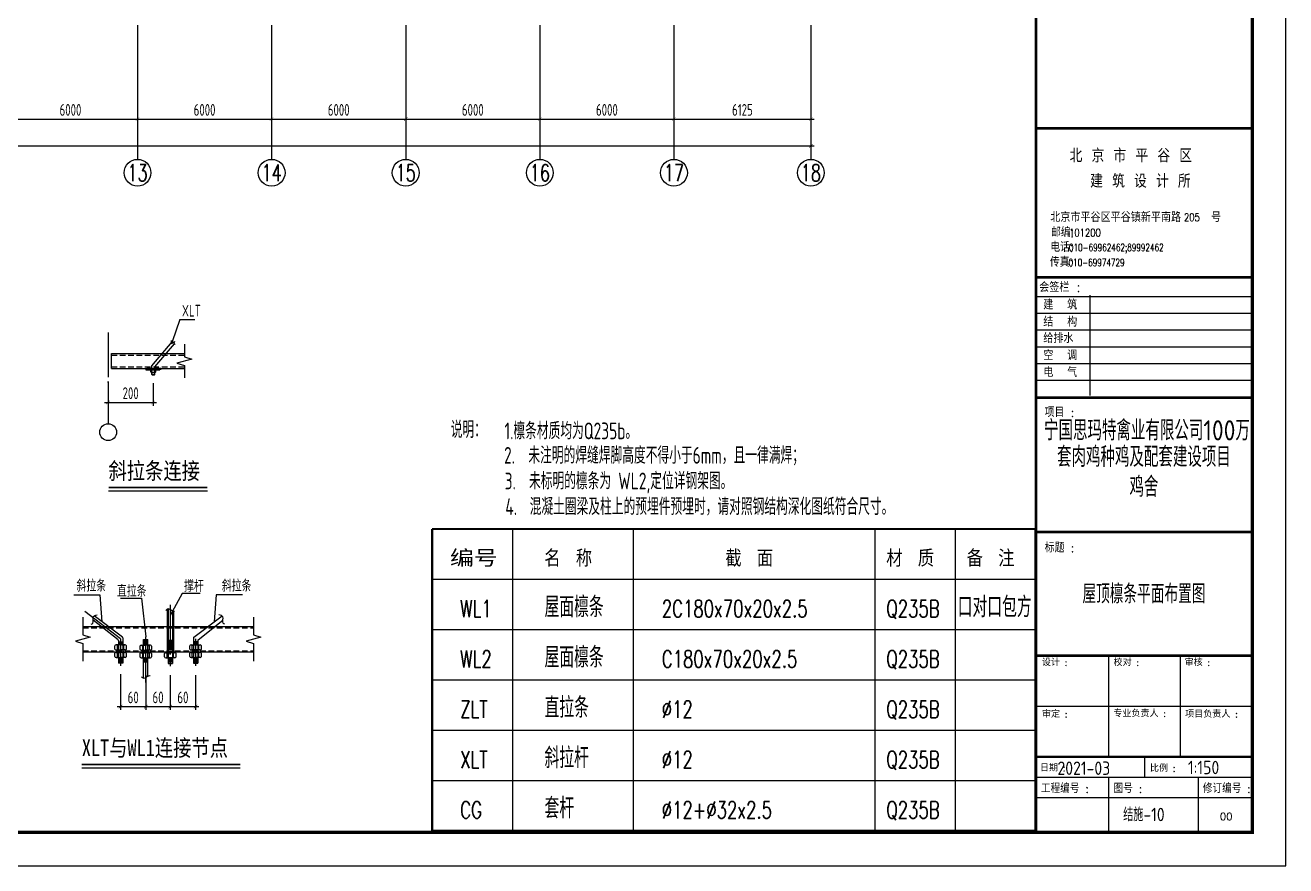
# Model space of a CAD drawing. Extents: x -159214 to 158333, y 7819 to 689505.
# Drawn here: x 101934 to 158333, y 7819 to 45420 of the extents above; entities that cross this region are included whole.
import ezdxf
from ezdxf.enums import TextEntityAlignment as Align

# ---------------------------------------------------------------- set-up
doc = ezdxf.new("R2010")
doc.units = 0
doc.header["$LTSCALE"] = 1000
doc.header["$PDMODE"] = 3
for name, pattern in [('ACAD_ISO02W100', [15, 12, -3]), ('CENTER', [2, 1.25, -0.25, 0.25, -0.25]), ('DASHED', [0.75, 0.5, -0.25]), ('DOTE', [2.42, 2, -0.2, 0.02, -0.2]), ('HIDDEN2', [0.1875, 0.125, -0.0625])]:
    doc.linetypes.add(name, pattern=pattern)
doc.layers.get('0').update_dxf_attribs({"linetype": 'CONTINUOUS'})
doc.layers.get('Defpoints').update_dxf_attribs({"linetype": 'CONTINUOUS'})
for name, color, linetype in [('AX1', 1, 'CENTER'), ('AXIS', 252, 'DOTE'), ('AXIS_NUM', 7, 'CONTINUOUS'), ('BOLT', 252, 'CONTINUOUS'), ('Boltx', 252, 'DASHED'), ('d-轴线', 7, 'CONTINUOUS'), ('MOUNT', 3, 'CONTINUOUS'), ('Prof', 2, 'CONTINUOUS'), ('Profx', 2, 'DASHED'), ('PUB_DWGN', 7, 'CONTINUOUS'), ('PUB_TEXT', 7, 'CONTINUOUS'), ('PUB_TITLE', 4, 'CONTINUOUS'), ('TEXT', 7, 'CONTINUOUS'), ('THIN', 7, 'CONTINUOUS'), ('图名层', 7, 'CONTINUOUS'), ('红细线', 7, 'CONTINUOUS'), ('虚线', 3, 'ACAD_ISO02W100'), ('轮廓线', 7, 'CONTINUOUS'), ('邓-AXIS_DIM', 3, 'CONTINUOUS'), ('邓-AXIS_NUM', 7, 'CONTINUOUS'), ('邓-DIM', 3, 'CONTINUOUS'), ('邓-TEXT', 7, 'CONTINUOUS'), ('邓-THIN', 7, 'CONTINUOUS')]:
    doc.layers.add(name, color=color, linetype=linetype)
doc.styles.add('-GBCBIGGBENOR', font='GBENOR.shx', dxfattribs={"bigfont": 'GBCBIG.shx'})
doc.styles.add('-黑体', font='SIMHEI.TTF')
doc.styles.add('_TCH_WINDOW', font='SIMPLEX', dxfattribs={"bigfont": 'GBCBIG'})
doc.styles.add('HZ', font='txt', dxfattribs={"width": 0.7, "height": 5, "bigfont": 'STF:宋体'})
doc.styles.add('HZTXT', font='romans', dxfattribs={"bigfont": 'hztxt'})
doc.styles.add('title_font', font='GBENOR.shx', dxfattribs={"bigfont": 'GBCBIG.shx'})
doc.styles.add('TKHZ', font='simplex.shx', dxfattribs={"bigfont": 'hztxt.shx'})
doc.styles.add('TKHZ1', font='romant.shx', dxfattribs={"bigfont": 'hzst.shx'})
doc.styles.add('TSSD_Axis', font='complex.shx', dxfattribs={"width": 0.7, "bigfont": 'hztxt.shx'})
doc.styles.add('TSSD_Dimension', font='tssdeng.shx', dxfattribs={"width": 0.7, "bigfont": 'Hztxt.shx'})
doc.styles.add('TSSD_Label', font='tssdeng.shx', dxfattribs={"width": 0.7, "bigfont": 'Hztxt.shx'})
doc.styles.add('TSSD_NORM', font='tssdeng.shx', dxfattribs={"bigfont": 'hztxt.shx'})
doc.dimstyles.new('TSSD_10_150', dxfattribs={"dimtxt": 525, "dimasz": 150, "dimexe": 150, "dimexo": 375, "dimgap": 150, "dimtad": 1, "dimdec": 0, "dimlfac": 0.066667, "dimzin": 0, "dimdsep": 46, "dimtxsty": 'TSSD_Dimension', "dimblk": 'ARCHTICK', "dimblk1": 'ARCHTICK', "dimblk2": 'ARCHTICK', "dimcen": 0, "dimdle": 150, "dimclrt": 7, "dimadec": 0, "dimazin": 0, "dimtfac": 1, "dimtdec": 0, "dimtix": 1, "dimtmove": 2, "dimatfit": 3, "dimfxl": 1, "dimtolj": 1, "dimtzin": 0, "dimarcsym": 0})
doc.dimstyles.new('TSSD_150_150', dxfattribs={"dimtxt": 525, "dimasz": 150, "dimexe": 150, "dimexo": 375, "dimgap": 150, "dimtad": 1, "dimdec": 0, "dimzin": 0, "dimdsep": 46, "dimtxsty": 'TSSD_Dimension', "dimblk": 'ARCHTICK', "dimblk1": 'ARCHTICK', "dimblk2": 'ARCHTICK', "dimcen": 0, "dimdle": 150, "dimclrt": 7, "dimadec": 0, "dimazin": 0, "dimtfac": 1, "dimtdec": 0, "dimtix": 1, "dimtmove": 2, "dimatfit": 3, "dimfxl": 1, "dimtolj": 1, "dimtzin": 0, "dimarcsym": 0})

# ---------------------------------------------------------------- blocks, each defined once
blk = doc.blocks.new('结构A2+0.5')
at = {"layer": 'MOUNT', "color": 5, "linetype": 'Continuous'}
for p, q in [((122457, -61436), (122457, -1487)), ((122517, -61436), (122517, -1487)), ((122517, -29976), (132150, -29976)), ((122517, -30036), (132150, -30036)), ((122517, -36640), (132150, -36640)), ((122517, -36700), (132150, -36700)), ((122517, -42021), (132150, -42021)), ((122517, -42081), (132150, -42081)), ((132150, -48052), (122517, -48052)), ((132150, -48112), (122517, -48112)), ((132150, -53580), (122517, -53580)), ((132150, -53640), (122517, -53640)), ((132150, -58110), (122517, -58110)), ((132150, -58152), (122517, -58152)), ((132150, -59052), (122517, -59052))]:
    blk.add_line(p, q, dxfattribs=at)
at = {"layer": 'MOUNT', "color": 3}
for p, q in [((122517, -37531), (132150, -37531)), ((124888, -37471), (124888, -41961)), ((122517, -38281), (132150, -38281)), ((122517, -39031), (132150, -39031)), ((122517, -39781), (132150, -39781)), ((122517, -40531), (132150, -40531)), ((122517, -41281), (132150, -41281))]:
    blk.add_line(p, q, dxfattribs=at)
at = {"layer": 'MOUNT', "color": 2, "linetype": 'Continuous'}
for p, q in [((125728, -58110), (125728, -53640)), ((128939, -58110), (128939, -53640)), ((132150, -55875), (122517, -55875)), ((127334, -58152), (127334, -59052)), ((125728, -61436), (125728, -59052)), ((129740, -61436), (129740, -59052)), ((132150, -59960), (122517, -59960))]:
    blk.add_line(p, q, dxfattribs=at)
at = {"layer": 'PUB_TITLE'}
blk.add_lwpolyline([(0, -63000), (133650, -63000), (133650, 0), (0, 0)], close=True, dxfattribs=at)
at = {"layer": 'PUB_TITLE', "const_width": 150}
blk.add_lwpolyline([(3750, -61500), (132150, -61500), (132150, -1500), (3750, -1500)], close=True, dxfattribs=at)
at = {"layer": 'MOUNT', "color": 4}
for s, height, style, p in [('北 京 市 平 谷 区', 600, 'TKHZ1', (123979, -31532)), ('建  筑', 450, 'TKHZ', (122802, -38117)), ('结  构', 450, 'TKHZ', (122802, -38885)), ('给排水', 450, 'TKHZ', (122802, -39615)), ('空  调', 450, 'TKHZ', (122802, -40380)), ('电  气', 450, 'TKHZ', (122802, -41135))]:
    blk.add_text(s, height=height, dxfattribs=dict(at, style=style)).set_placement(p)
at = {"layer": 'MOUNT', "color": 4, "style": 'TKHZ1'}
blk.add_text('建 筑 设 计 所', height=600, dxfattribs=at).set_placement((127147, -32670), align=Align.CENTER)
at = {"layer": 'MOUNT', "color": 3, "style": 'TKHZ'}
for s, height, p in [('北京市平谷区平谷镇新平南路    号', 450, (123113, -34203)), ('项目 :', 402.7, (122861, -42922)), ('标题 :', 402.7, (122861, -48981)), ('设计 :', 300, (122736, -54060)), ('校对 :', 300, (125943, -54060)), ('审核 :', 300, (129121, -54060)), ('审定 :', 300, (122743, -56368)), ('专业负责人 :', 300, (125934, -56341)), ('项目负责人 :', 300, (129146, -56368)), ('日期 :', 300, (122651, -58774)), ('比例 :', 300, (127574, -58792)), ('工程编号 :', 375, (122694, -59738)), ('图号 :', 375, (125944, -59738)), ('修订编号 :', 375, (129938, -59738))]:
    blk.add_text(s, height=height, dxfattribs=at).set_placement(p)
for s, height, width, p in [('205', 345, 0.8, (129095, -34162)), ('邮编:', 450, 0.72, (123148, -34880)), ('101200 ', 345, 0.8, (123955, -34853)), ('电话:', 450, 0.72, (123113, -35537)), ('010-69962462;89992462', 330, 0.72, (123950, -35507)), ('传真:', 450, 0.72, (123097, -36208)), ('010-69974729', 330, 0.72, (123933, -36179))]:
    blk.add_text(s, height=height, dxfattribs=dict(at, width=width)).set_placement(p)
at = {"layer": 'MOUNT', "color": 2, "style": 'TKHZ'}
blk.add_text('会签栏 :', height=450, dxfattribs=at).set_placement((122620, -37336))
at = {"layer": 'MOUNT', "color": 4, "style": 'HZTXT'}
blk.add_attdef('00', (130703, -60956), '', height=330, dxfattribs=at)
at = {"layer": 'PUB_DWGN', "style": 'title_font'}
blk.add_text('宁国思玛特禽业有限公司100万', height=900, dxfattribs=at).set_placement((122834, -43972))
for tag, height, p in [('工程名称1', 900, (127304, -45157)), ('工程名称2', 900, (127304, -46498)), ('图号', 600, (127304, -61007))]:
    blk.add_attdef(tag, text='', height=height, dxfattribs=at).set_placement(p, align=Align.CENTER)
at = {"layer": 'PUB_TEXT', "style": '-GBCBIGGBENOR'}
for tag, height, p in [('图名1', 849, (127304, -51263)), ('图名2', 849, (127373, -52205)), ('日期', 600, (124615, -58935)), ('比例', 600, (129973, -58904))]:
    blk.add_attdef(tag, text='', height=height, dxfattribs=at).set_placement(p, align=Align.CENTER)
blk = doc.blocks.new('ts_axno')
at = {"color": 0, "linetype": 'ByBlock', "lineweight": -2}
blk.add_circle((0, 0), 0.5, dxfattribs=at)
at = {"color": 0, "linetype": 'ByBlock', "lineweight": -2, "style": 'TSSD_Axis', "width": 0.7}
blk.add_attdef('A', text='', height=0.6, dxfattribs=at).set_placement((0, 0), align=Align.MIDDLE_CENTER)
blk = doc.blocks.new('_ArchTick')
at = {"color": 0, "linetype": 'ByBlock', "const_width": 0.1}
blk.add_lwpolyline([(-0.53, -0.53), (0.53, 0.53)], dxfattribs=at)
blk = doc.blocks.new('*D141')
at = {"layer": 'Defpoints', "color": 0}
for p in [(63325, -18500), (69325, -18500), (69325, -22700)]:
    blk.add_point(p, dxfattribs=at)
at = {"layer": '邓-AXIS_DIM', "color": 0, "lineweight": -2}
for p, q in [((63325, -18875), (63325, -22850)), ((69325, -18875), (69325, -22850)), ((63175, -22700), (69475, -22700))]:
    blk.add_line(p, q, dxfattribs=at)
at = {"layer": '邓-AXIS_DIM', "color": 0, "lineweight": -2, "xscale": 150, "yscale": 150, "zscale": 150, "rotation": 180}
blk.add_blockref('_ArchTick', (63325, -22700), dxfattribs=at)
at = {"layer": '邓-AXIS_DIM', "color": 0, "lineweight": -2, "xscale": 150, "yscale": 150, "zscale": 150}
blk.add_blockref('_ArchTick', (69325, -22700), dxfattribs=at)
at = {"layer": '邓-AXIS_DIM', "color": 7, "insert": (66325, -22287.5), "char_height": 525, "attachment_point": 5, "style": 'TSSD_Dimension'}
blk.add_mtext('\\A1;6000', dxfattribs=at)
blk = doc.blocks.new('*D142')
at = {"layer": 'Defpoints', "color": 0}
for p in [(69325, -18500), (75325, -18500), (75325, -22700)]:
    blk.add_point(p, dxfattribs=at)
at = {"layer": '邓-AXIS_DIM', "color": 0, "lineweight": -2}
for p, q in [((69325, -18875), (69325, -22850)), ((75325, -18875), (75325, -22850)), ((69175, -22700), (75475, -22700))]:
    blk.add_line(p, q, dxfattribs=at)
at = {"layer": '邓-AXIS_DIM', "color": 0, "lineweight": -2, "xscale": 150, "yscale": 150, "zscale": 150, "rotation": 180}
blk.add_blockref('_ArchTick', (69325, -22700), dxfattribs=at)
at = {"layer": '邓-AXIS_DIM', "color": 0, "lineweight": -2, "xscale": 150, "yscale": 150, "zscale": 150}
blk.add_blockref('_ArchTick', (75325, -22700), dxfattribs=at)
at = {"layer": '邓-AXIS_DIM', "color": 7, "insert": (72325, -22287.5), "char_height": 525, "attachment_point": 5, "style": 'TSSD_Dimension'}
blk.add_mtext('\\A1;6000', dxfattribs=at)
blk = doc.blocks.new('*D143')
at = {"layer": 'Defpoints', "color": 0}
for p in [(75325, -18500), (81325, -18500), (81325, -22700)]:
    blk.add_point(p, dxfattribs=at)
at = {"layer": '邓-AXIS_DIM', "color": 0, "lineweight": -2}
for p, q in [((75325, -18875), (75325, -22850)), ((81325, -18875), (81325, -22850)), ((75175, -22700), (81475, -22700))]:
    blk.add_line(p, q, dxfattribs=at)
at = {"layer": '邓-AXIS_DIM', "color": 0, "lineweight": -2, "xscale": 150, "yscale": 150, "zscale": 150, "rotation": 180}
blk.add_blockref('_ArchTick', (75325, -22700), dxfattribs=at)
at = {"layer": '邓-AXIS_DIM', "color": 0, "lineweight": -2, "xscale": 150, "yscale": 150, "zscale": 150}
blk.add_blockref('_ArchTick', (81325, -22700), dxfattribs=at)
at = {"layer": '邓-AXIS_DIM', "color": 7, "insert": (78325, -22287.5), "char_height": 525, "attachment_point": 5, "style": 'TSSD_Dimension'}
blk.add_mtext('\\A1;6000', dxfattribs=at)
blk = doc.blocks.new('*D144')
at = {"layer": 'Defpoints', "color": 0}
for p in [(81325, -18500), (87325, -18500), (87325, -22700)]:
    blk.add_point(p, dxfattribs=at)
at = {"layer": '邓-AXIS_DIM', "color": 0, "lineweight": -2}
for p, q in [((81325, -18875), (81325, -22850)), ((87325, -18875), (87325, -22850)), ((81175, -22700), (87475, -22700))]:
    blk.add_line(p, q, dxfattribs=at)
at = {"layer": '邓-AXIS_DIM', "color": 0, "lineweight": -2, "xscale": 150, "yscale": 150, "zscale": 150, "rotation": 180}
blk.add_blockref('_ArchTick', (81325, -22700), dxfattribs=at)
at = {"layer": '邓-AXIS_DIM', "color": 0, "lineweight": -2, "xscale": 150, "yscale": 150, "zscale": 150}
blk.add_blockref('_ArchTick', (87325, -22700), dxfattribs=at)
at = {"layer": '邓-AXIS_DIM', "color": 7, "insert": (84325, -22287.5), "char_height": 525, "attachment_point": 5, "style": 'TSSD_Dimension'}
blk.add_mtext('\\A1;6000', dxfattribs=at)
blk = doc.blocks.new('*D145')
at = {"layer": 'Defpoints', "color": 0}
for p in [(87325, -18500), (93325, -18500), (93325, -22700)]:
    blk.add_point(p, dxfattribs=at)
at = {"layer": '邓-AXIS_DIM', "color": 0, "lineweight": -2}
for p, q in [((87325, -18875), (87325, -22850)), ((93325, -18875), (93325, -22850)), ((87175, -22700), (93475, -22700))]:
    blk.add_line(p, q, dxfattribs=at)
at = {"layer": '邓-AXIS_DIM', "color": 0, "lineweight": -2, "xscale": 150, "yscale": 150, "zscale": 150, "rotation": 180}
blk.add_blockref('_ArchTick', (87325, -22700), dxfattribs=at)
at = {"layer": '邓-AXIS_DIM', "color": 0, "lineweight": -2, "xscale": 150, "yscale": 150, "zscale": 150}
blk.add_blockref('_ArchTick', (93325, -22700), dxfattribs=at)
at = {"layer": '邓-AXIS_DIM', "color": 7, "insert": (90325, -22287.5), "char_height": 525, "attachment_point": 5, "style": 'TSSD_Dimension'}
blk.add_mtext('\\A1;6000', dxfattribs=at)
blk = doc.blocks.new('*D146')
at = {"layer": 'Defpoints', "color": 0}
for p in [(93325, -18500), (99450, -18500), (99450, -22700)]:
    blk.add_point(p, dxfattribs=at)
at = {"layer": '邓-AXIS_DIM', "color": 0, "lineweight": -2}
for p, q in [((93325, -18875), (93325, -22850)), ((99450, -18875), (99450, -22850)), ((93175, -22700), (99600, -22700))]:
    blk.add_line(p, q, dxfattribs=at)
at = {"layer": '邓-AXIS_DIM', "color": 0, "lineweight": -2, "xscale": 150, "yscale": 150, "zscale": 150, "rotation": 180}
blk.add_blockref('_ArchTick', (93325, -22700), dxfattribs=at)
at = {"layer": '邓-AXIS_DIM', "color": 0, "lineweight": -2, "xscale": 150, "yscale": 150, "zscale": 150}
blk.add_blockref('_ArchTick', (99450, -22700), dxfattribs=at)
at = {"layer": '邓-AXIS_DIM', "color": 7, "insert": (96387.5, -22287.5), "char_height": 525, "attachment_point": 5, "style": 'TSSD_Dimension'}
blk.add_mtext('\\A1;6125', dxfattribs=at)
blk = doc.blocks.new('*D147')
at = {"layer": 'Defpoints', "color": 0}
for p in [(0, -18500), (99450, -18500), (99450, -23900)]:
    blk.add_point(p, dxfattribs=at)
at = {"layer": '邓-AXIS_DIM', "color": 0, "lineweight": -2}
for p, q in [((0, -18875), (0, -24050)), ((99450, -18875), (99450, -24050)), ((-150, -23900), (99600, -23900))]:
    blk.add_line(p, q, dxfattribs=at)
at = {"layer": '邓-AXIS_DIM', "color": 0, "lineweight": -2, "xscale": 150, "yscale": 150, "zscale": 150, "rotation": 180}
blk.add_blockref('_ArchTick', (0, -23900), dxfattribs=at)
at = {"layer": '邓-AXIS_DIM', "color": 0, "lineweight": -2, "xscale": 150, "yscale": 150, "zscale": 150}
blk.add_blockref('_ArchTick', (99450, -23900), dxfattribs=at)
at = {"layer": '邓-AXIS_DIM', "color": 7, "insert": (49725, -23487.5), "char_height": 525, "attachment_point": 5, "style": 'TSSD_Dimension'}
blk.add_mtext('\\A1;99450', dxfattribs=at)
blk = doc.blocks.new('*D264')
at = {"layer": 'Defpoints', "color": 0}
for p in [(105638, 29850), (107663, 29787), (107663, 28546)]:
    blk.add_point(p, dxfattribs=at)
at = {"layer": '邓-DIM', "color": 0, "lineweight": -2}
for p, q in [((105638, 29475), (105638, 28396)), ((107663, 29412), (107663, 28396)), ((105488, 28546), (107813, 28546))]:
    blk.add_line(p, q, dxfattribs=at)
at = {"layer": '邓-DIM', "color": 0, "lineweight": -2, "xscale": 150, "yscale": 150, "zscale": 150, "rotation": 180}
blk.add_blockref('_ArchTick', (105638, 28546), dxfattribs=at)
at = {"layer": '邓-DIM', "color": 0, "lineweight": -2, "xscale": 150, "yscale": 150, "zscale": 150}
blk.add_blockref('_ArchTick', (107663, 28546), dxfattribs=at)
at = {"layer": '邓-DIM', "color": 7, "insert": (106651, 28959), "char_height": 525, "attachment_point": 5, "style": 'TSSD_Dimension'}
blk.add_mtext('\\A1;200', dxfattribs=at)
blk = doc.blocks.new('*D266')
at = {"layer": 'Defpoints', "color": 0}
for p in [(106200, 16761), (107330, 16727), (107330, 14939)]:
    blk.add_point(p, dxfattribs=at)
at = {"layer": '邓-DIM', "color": 0, "lineweight": -2}
for p, q in [((106200, 16386), (106200, 14789)), ((107330, 16352), (107330, 14789)), ((106050, 14939), (107480, 14939))]:
    blk.add_line(p, q, dxfattribs=at)
at = {"layer": '邓-DIM', "color": 0, "lineweight": -2, "xscale": 150, "yscale": 150, "zscale": 150, "rotation": 180}
blk.add_blockref('_ArchTick', (106200, 14939), dxfattribs=at)
at = {"layer": '邓-DIM', "color": 0, "lineweight": -2, "xscale": 150, "yscale": 150, "zscale": 150}
blk.add_blockref('_ArchTick', (107330, 14939), dxfattribs=at)
at = {"layer": '邓-DIM', "color": 7, "insert": (106765, 15351), "char_height": 525, "attachment_point": 5, "style": 'TSSD_Dimension'}
blk.add_mtext('\\A1;60', dxfattribs=at)
blk = doc.blocks.new('*D267')
at = {"layer": 'Defpoints', "color": 0}
for p in [(107330, 16727), (108424, 16727), (108424, 14939)]:
    blk.add_point(p, dxfattribs=at)
at = {"layer": '邓-DIM', "color": 0, "lineweight": -2}
for p, q in [((107330, 16352), (107330, 14789)), ((108424, 16352), (108424, 14789)), ((107180, 14939), (108574, 14939))]:
    blk.add_line(p, q, dxfattribs=at)
at = {"layer": '邓-DIM', "color": 0, "lineweight": -2, "xscale": 150, "yscale": 150, "zscale": 150, "rotation": 180}
blk.add_blockref('_ArchTick', (107330, 14939), dxfattribs=at)
at = {"layer": '邓-DIM', "color": 0, "lineweight": -2, "xscale": 150, "yscale": 150, "zscale": 150}
blk.add_blockref('_ArchTick', (108424, 14939), dxfattribs=at)
at = {"layer": '邓-DIM', "color": 7, "insert": (107877, 15351), "char_height": 525, "attachment_point": 5, "style": 'TSSD_Dimension'}
blk.add_mtext('\\A1;60', dxfattribs=at)
blk = doc.blocks.new('*D268')
at = {"layer": 'Defpoints', "color": 0}
for p in [(108424, 16727), (109554, 16727), (109554, 14939)]:
    blk.add_point(p, dxfattribs=at)
at = {"layer": '邓-DIM', "color": 0, "lineweight": -2}
for p, q in [((108424, 16352), (108424, 14789)), ((109554, 16352), (109554, 14789)), ((108274, 14939), (109704, 14939))]:
    blk.add_line(p, q, dxfattribs=at)
at = {"layer": '邓-DIM', "color": 0, "lineweight": -2, "xscale": 150, "yscale": 150, "zscale": 150, "rotation": 180}
blk.add_blockref('_ArchTick', (108424, 14939), dxfattribs=at)
at = {"layer": '邓-DIM', "color": 0, "lineweight": -2, "xscale": 150, "yscale": 150, "zscale": 150}
blk.add_blockref('_ArchTick', (109554, 14939), dxfattribs=at)
at = {"layer": '邓-DIM', "color": 7, "insert": (108989, 15351), "char_height": 525, "attachment_point": 5, "style": 'TSSD_Dimension'}
blk.add_mtext('\\A1;60', dxfattribs=at)
blk = doc.blocks.new('办公附属轴线')
at = {"layer": '邓-AXIS_NUM'}
for p, q in [((69325, -18500), (69325, -24500)), ((75325, -18500), (75325, -24500)), ((81325, -18500), (81325, -24500)), ((87325, -18500), (87325, -24500)), ((93325, -18500), (93325, -24500)), ((99450, -18500), (99450, -24500))]:
    blk.add_line(p, q, dxfattribs=at)
ref = blk.add_blockref('ts_axno', (69325, -25100), dxfattribs=dict(at, xscale=1200, yscale=1200, zscale=1200))
ref.add_attrib('13', '13', dxfattribs={"height": 750, "style": 'TSSD_Axis', "width": 0.7}).set_placement((69325, -25100), align=Align.MIDDLE_CENTER)
ref = blk.add_blockref('ts_axno', (75325, -25100), dxfattribs=dict(at, xscale=1200, yscale=1200, zscale=1200))
ref.add_attrib('14', '14', dxfattribs={"height": 750, "style": 'TSSD_Axis', "width": 0.7}).set_placement((75325, -25100), align=Align.MIDDLE_CENTER)
ref = blk.add_blockref('ts_axno', (81325, -25100), dxfattribs=dict(at, xscale=1200, yscale=1200, zscale=1200))
ref.add_attrib('15', '15', dxfattribs={"height": 750, "style": 'TSSD_Axis', "width": 0.7}).set_placement((81325, -25100), align=Align.MIDDLE_CENTER)
ref = blk.add_blockref('ts_axno', (87325, -25100), dxfattribs=dict(at, xscale=1200, yscale=1200, zscale=1200))
ref.add_attrib('16', '16', dxfattribs={"height": 750, "style": 'TSSD_Axis', "width": 0.7}).set_placement((87325, -25100), align=Align.MIDDLE_CENTER)
ref = blk.add_blockref('ts_axno', (93325, -25100), dxfattribs=dict(at, xscale=1200, yscale=1200, zscale=1200))
ref.add_attrib('17', '17', dxfattribs={"height": 750, "style": 'TSSD_Axis', "width": 0.7}).set_placement((93325, -25100), align=Align.MIDDLE_CENTER)
ref = blk.add_blockref('ts_axno', (99450, -25100), dxfattribs=dict(at, xscale=1200, yscale=1200, zscale=1200))
ref.add_attrib('18', '18', dxfattribs={"height": 750, "style": 'TSSD_Axis', "width": 0.7}).set_placement((99450, -25100), align=Align.MIDDLE_CENTER)
at = {"layer": '邓-AXIS_DIM'}
for base, p1, p2, picture, middle in [((99450, -23900), (0, -18500), (99450, -18500), '*D147', (49725, -23487.5)), ((69325, -22700), (63325, -18500), (69325, -18500), '*D141', (66325, -22287.5)), ((75325, -22700), (69325, -18500), (75325, -18500), '*D142', (72325, -22287.5)), ((81325, -22700), (75325, -18500), (81325, -18500), '*D143', (78325, -22287.5)), ((87325, -22700), (81325, -18500), (87325, -18500), '*D144', (84325, -22287.5)), ((93325, -22700), (87325, -18500), (93325, -18500), '*D145', (90325, -22287.5)), ((99450, -22700), (93325, -18500), (99450, -18500), '*D146', (96387.5, -22287.5))]:
    dim = blk.add_linear_dim(base=base, p1=p1, p2=p2, angle=180, dimstyle='TSSD_150_150', dxfattribs=at)
    dim.commit()
    dim.dimension.update_dxf_attribs({"geometry": picture, "text_midpoint": middle})

msp = doc.modelspace()

# ---------------------------------------------------------------- linework, layer by layer
for p, q in [((108954.6, 19991.6), (108424, 19010.3)), ((109761.1, 19991.6), (108954.6, 19991.6))]:
    msp.add_line(p, q)
at = {"color": 0, "linetype": 'ByBlock'}
msp.add_ellipse((105646, 27213.9), major_axis=(-265.2, 265.2), ratio=1, start_param=3.9269908, end_param=10.2101761, dxfattribs=at)
at = {"layer": 'AX1', "color": 0, "linetype": 'HIDDEN2', "ltscale": 2}
for p, q in [((104509.5, 18470.4), (112143.5, 18470.4)), ((104509.5, 17438.5), (112143.5, 17438.5))]:
    msp.add_line(p, q, dxfattribs=at)
at = {"layer": 'AXIS'}
msp.add_line((105638.1, 31669.4), (105638.1, 28030.9), dxfattribs=at)
at = {"layer": 'AXIS', "color": 8}
for p, q in [((106198.7, 17975.8), (104536, 19244.2)), ((108424, 19497.9), (108424, 16750.7)), ((106199.6, 17974.4), (106199.6, 16760.9)), ((109554.2, 17974.4), (109554.2, 16760.9))]:
    msp.add_line(p, q, dxfattribs=at)
for centre, start, end in [((106198, 17974.4), 0, 61.70166), ((109555.8, 17974.4), 118.29834, 180)]:
    msp.add_arc(centre, 1.61, start, end, dxfattribs=at)
at = {"layer": 'AXIS_NUM'}
msp.add_line((105638.1, 28185.2), (105638.1, 27588.8), dxfattribs=at)
at = {"layer": 'BOLT'}
for p, q in [((107595.6, 30187.8), (108508.5, 31258.4)), ((107730.6, 30138.1), (108609.4, 31168.6)), ((107550.6, 29916.7), (107550.6, 30003.1)), ((107550.6, 30003.1), (107775.6, 30003.1)), ((107573.1, 29895.1), (107753.1, 29895.1)), ((107595.6, 29798.4), (107595.6, 29895.1)), ((107730.6, 29798.4), (107730.6, 29895.1)), ((107775.6, 29916.7), (107775.6, 30003.1)), ((107595.6, 29798.4), (107606.9, 29787.1)), ((107595.6, 29798.4), (107730.6, 29798.4)), ((107606.9, 29787.1), (107719.4, 29787.1)), ((107730.6, 29798.4), (107719.4, 29787.1))]:
    msp.add_line(p, q, dxfattribs=at)
for centre, radius, start, end in [((107573.1, 29917.6), 22.5, 182.33828, 357.66172), ((107663.1, 30011.4), 116.3, 234.51066, 305.48934), ((107753.1, 29917.6), 22.5, 182.33828, 357.66172)]:
    msp.add_arc(centre, radius, start, end, dxfattribs=at)
at = {"layer": 'Boltx', "ltscale": 0.25}
for p, q in [((107595.6, 29895.1), (107595.6, 30187.8)), ((107606.9, 29787.1), (107606.9, 30138.1)), ((107719.4, 29787.1), (107719.4, 30138.1)), ((107730.6, 29895.1), (107730.6, 30138.1))]:
    msp.add_line(p, q, dxfattribs=at)
at = {"layer": 'Prof'}
for p, q in [((105792.8, 30734.4), (109053.3, 30734.4)), ((105792.8, 30059.4), (105792.8, 30734.4)), ((105792.8, 30059.4), (109053.3, 30059.4)), ((105792.8, 30059.4), (109053.3, 30059.4))]:
    msp.add_line(p, q, dxfattribs=at)
at = {"layer": 'Profx', "ltscale": 0.5}
for p, q in [((105792.8, 30655.6), (109053.3, 30655.6)), ((105792.8, 30138.1), (109053.3, 30138.1))]:
    msp.add_line(p, q, dxfattribs=at)
msp.add_lwpolyline([(107325.6, 30003.1), (108000.6, 30003.1), (108000.6, 30059.4), (107325.6, 30059.4)], close=True, dxfattribs=at)
at = {"layer": 'TEXT'}
for p, q in [((108848.7, 32248.7), (108508.5, 31258.4)), ((108848.4, 32248.7), (109517.2, 32248.7)), ((104105, 19933.4), (105273.8, 19933.4)), ((111648.8, 19933.4), (110479.9, 19933.4))]:
    msp.add_line(p, q, dxfattribs=at)
at = {"layer": 'THIN'}
for points in [[(108450.6, 31309.9), (108516.1, 31251.6), (108484.4, 31180.5), (108613.4, 31264.5), (108581.7, 31193.3), (108647.1, 31135)], [(104509.5, 18938.8), (104509.5, 18149.5), (104839.5, 18044.5), (104179.5, 17864.5), (104509.5, 17759.5), (104509.5, 16970.1)], [(112143.5, 18938.8), (112143.5, 18149.5), (112473.5, 18044.5), (111813.5, 17864.5), (112143.5, 17759.5), (112143.5, 16970.1)]]:
    msp.add_lwpolyline(points, dxfattribs=at)
at = {"layer": '图名层', "const_width": 75}
for points in [[(105660.5, 24736.4), (110087, 24736.4)], [(104466.1, 12347.8), (111551.3, 12347.8)]]:
    msp.add_lwpolyline(points, dxfattribs=at)
at = {"layer": '图名层'}
for points in [[(105660.5, 24586.4), (110087, 24586.4)], [(104466.1, 12197.8), (111551.3, 12197.8)]]:
    msp.add_lwpolyline(points, dxfattribs=at)
at = {"layer": '红细线'}
for p, q in [((105273.8, 19933.4), (105360.5, 18736.9)), ((106198.5, 19792.7), (107142.8, 19792.7)), ((107142.8, 19792.7), (107329.7, 18061.7)), ((110479.9, 19933.4), (110393.3, 18736.9)), ((107329.7, 16012.8), (107329.7, 18061.7)), ((106102.8, 17837.6), (106296.3, 17837.6)), ((106102.8, 17790.8), (106296.3, 17790.8)), ((107426.5, 17892), (107233, 17892)), ((107426.5, 17845.2), (107233, 17845.2)), ((107426.5, 17795.4), (107233, 17795.4)), ((108520.8, 17891.4), (108327.3, 17891.4)), ((108520.8, 17840.1), (108327.3, 17840.1)), ((108520.8, 17793.3), (108327.3, 17793.3)), ((108520.8, 17743.5), (108327.3, 17743.5)), ((108520.8, 17696.7), (108327.3, 17696.7)), ((108520.8, 17646.9), (108327.3, 17646.9)), ((109650.9, 17837.6), (109457.4, 17837.6)), ((109650.9, 17790.8), (109457.4, 17790.8)), ((106102.8, 17027.2), (106296.3, 17027.2)), ((106102.8, 16977.4), (106296.3, 16977.4)), ((106102.8, 16930.6), (106296.3, 16930.6)), ((107426.5, 17019.1), (107233, 17019.1)), ((107426.5, 16972.3), (107233, 16972.3)), ((107426.5, 16921.1), (107233, 16921.1)), ((108520.8, 17063.9), (108327.3, 17063.9)), ((108520.8, 17017), (108327.3, 17017)), ((108520.8, 16967.2), (108327.3, 16967.2)), ((108520.8, 16920.4), (108327.3, 16920.4)), ((109650.9, 17027.2), (109457.4, 17027.2)), ((109650.9, 16977.4), (109457.4, 16977.4)), ((109650.9, 16930.6), (109457.4, 16930.6))]:
    msp.add_line(p, q, dxfattribs=at)
at = {"layer": '红细线', "color": 2}
for p, q in [((106102.8, 17741), (106296.3, 17741)), ((107426.5, 17748.6), (107233, 17748.6)), ((107426.5, 17698.8), (107233, 17698.8)), ((108520.8, 17597.1), (108327.3, 17597.1)), ((108520.8, 17547.4), (108327.3, 17547.4)), ((108520.8, 17497.6), (108327.3, 17497.6)), ((109650.9, 17741), (109457.4, 17741)), ((106086.7, 17432.5), (106086.7, 17384.1)), ((106102.8, 17123.8), (106296.3, 17123.8)), ((106102.8, 17074), (106296.3, 17074)), ((106312.5, 17432.5), (106312.5, 17384.1)), ((107216.9, 17390.1), (107216.9, 17438.5)), ((107426.5, 17068.9), (107233, 17068.9)), ((107442.6, 17390.1), (107442.6, 17438.5)), ((108311.2, 17422.3), (108311.2, 17373.9)), ((108520.8, 17113.6), (108327.3, 17113.6)), ((108536.9, 17422.3), (108536.9, 17373.9)), ((109441.3, 17432.5), (109441.3, 17384.1)), ((109650.9, 17123.8), (109457.4, 17123.8)), ((109650.9, 17074), (109457.4, 17074)), ((109667, 17432.5), (109667, 17384.1))]:
    msp.add_line(p, q, dxfattribs=at)
at = {"layer": '红细线'}
for points, knots in [([(108615.3, 19192.9), (108610.5, 19191.7), (108526.8, 19179.1), (108374.4, 19362.6), (108265, 19283.5), (108229.4, 19243.3)], [330.5499524, 330.5499524, 330.5499524, 330.5499524, 362.9634196, 887.2207453, 1160.5604354, 1160.5604354, 1160.5604354, 1160.5604354]), ([(104892, 18624.7), (104923.5, 18635.8), (105024, 18695.7), (104904, 18982.7), (105072.1, 19028.3), (105152.7, 19040.1)], [183.4325027, 183.4325027, 183.4325027, 183.4325027, 362.9634196, 887.2207453, 1265.7995301, 1265.7995301, 1265.7995301, 1265.7995301]), ([(110861.8, 18624.7), (110830.3, 18635.8), (110729.8, 18695.7), (110849.7, 18982.7), (110681.7, 19028.3), (110601.1, 19040.1)], [183.4325027, 183.4325027, 183.4325027, 183.4325027, 362.9634196, 887.2207453, 1265.7995301, 1265.7995301, 1265.7995301, 1265.7995301]), ([(107521, 16317.8), (107516.2, 16318.9), (107432.5, 16331.5), (107280.1, 16148), (107170.7, 16227.2), (107135.1, 16267.3)], [330.5499524, 330.5499524, 330.5499524, 330.5499524, 362.9634196, 887.2207453, 1160.5604354, 1160.5604354, 1160.5604354, 1160.5604354])]:
    msp.add_open_spline(points, degree=3, knots=knots, dxfattribs=at)
at = {"layer": '虚线', "ltscale": 10}
for p, q in [((108285.3, 19292.1), (108285.3, 17438.5)), ((108562.7, 19196.4), (108562.7, 17438.5))]:
    msp.add_line(p, q, dxfattribs=at)
at = {"layer": '轮廓线', "color": 2}
for p, q in [((108327.3, 19307.2), (108327.3, 16870.6)), ((108520.8, 19215.5), (108520.8, 16870.6)), ((106088.7, 17925.2), (104975.2, 18800.4)), ((106282.2, 18040.8), (105014.8, 18998)), ((109471.6, 18040.8), (110739, 18998)), ((109665.1, 17925.2), (110778.5, 18800.4)), ((104509.5, 18518.8), (112143.5, 18518.8)), ((105938.2, 17510.6), (105938.2, 17660.2)), ((106401.9, 17696.6), (105997.3, 17696.6)), ((106056.3, 17510.6), (106056.3, 17660.2)), ((106102.8, 17901.5), (106102.8, 16880.8)), ((106296.3, 18017.1), (106296.3, 16880.8)), ((106342.9, 17510.6), (106342.9, 17660.2)), ((106460.9, 17510.6), (106460.9, 17660.2)), ((107068.4, 17648.2), (107068.4, 17498.6)), ((107127.4, 17684.6), (107329.7, 17684.6)), ((107186.5, 17648.2), (107186.5, 17498.6)), ((107233, 17941.8), (107426.5, 17941.8)), ((107233, 16203.4), (107233, 17941.8)), ((107532.1, 17684.6), (107329.7, 17684.6)), ((107426.5, 16295.2), (107426.5, 17941.8)), ((107473, 17648.2), (107473, 17498.6)), ((107591.1, 17648.2), (107591.1, 17498.6)), ((109292.8, 17510.6), (109292.8, 17660.2)), ((109351.9, 17696.6), (109756.5, 17696.6)), ((109410.9, 17510.6), (109410.9, 17660.2)), ((109457.4, 18017.1), (109457.4, 16880.8)), ((109650.9, 17901.5), (109650.9, 16880.8)), ((109697.4, 17510.6), (109697.4, 17660.2)), ((109815.5, 17510.6), (109815.5, 17660.2)), ((104509.5, 17390.1), (112143.5, 17390.1)), ((105938.2, 17174.4), (105938.2, 17324)), ((105997.3, 17474.1), (106199.6, 17474.1)), ((105997.3, 17360.5), (106199.6, 17360.5)), ((105997.3, 17138), (106199.6, 17138)), ((106056.3, 17174.4), (106056.3, 17324)), ((106122.2, 17474.1), (106277, 17474.1)), ((106401.9, 17474.1), (106199.6, 17474.1)), ((106401.9, 17360.5), (106199.6, 17360.5)), ((106401.9, 17138), (106199.6, 17138)), ((106342.9, 17174.4), (106342.9, 17324)), ((106460.9, 17174.4), (106460.9, 17324)), ((107068.4, 17312), (107068.4, 17162.5)), ((107127.4, 17462.1), (107329.7, 17462.1)), ((107127.4, 17348.5), (107329.7, 17348.5)), ((107127.4, 17126), (107532.1, 17126)), ((107186.5, 17312), (107186.5, 17162.5)), ((107407.1, 17348.5), (107252.3, 17348.5)), ((107532.1, 17462.1), (107329.7, 17462.1)), ((107532.1, 17348.5), (107329.7, 17348.5)), ((107473, 17312), (107473, 17162.5)), ((107591.1, 17312), (107591.1, 17162.5)), ((108162.7, 17164.2), (108162.7, 17313.8)), ((108221.7, 17350.3), (108424, 17350.3)), ((108221.7, 17127.8), (108424, 17127.8)), ((108250.4, 17438.5), (108597.6, 17438.5)), ((108280.7, 17164.2), (108280.7, 17313.8)), ((108626.3, 17350.3), (108424, 17350.3)), ((108626.3, 17127.8), (108424, 17127.8)), ((108567.3, 17164.2), (108567.3, 17313.8)), ((108685.4, 17164.2), (108685.4, 17313.8)), ((109292.8, 17174.4), (109292.8, 17324)), ((109351.9, 17474.1), (109554.2, 17474.1)), ((109351.9, 17360.5), (109554.2, 17360.5)), ((109351.9, 17138), (109554.2, 17138)), ((109410.9, 17174.4), (109410.9, 17324)), ((109631.6, 17474.1), (109476.8, 17474.1)), ((109756.5, 17474.1), (109554.2, 17474.1)), ((109756.5, 17360.5), (109554.2, 17360.5)), ((109756.5, 17138), (109554.2, 17138)), ((109697.4, 17174.4), (109697.4, 17324)), ((109815.5, 17174.4), (109815.5, 17324)), ((106296.3, 16880.8), (106102.8, 16880.8)), ((108327.3, 16870.6), (108520.8, 16870.6)), ((109457.4, 16880.8), (109650.9, 16880.8))]:
    msp.add_line(p, q, dxfattribs=at)
for centre, radius, start, end in [((105997.3, 17630.6), 66, 26.60374, 153.39626), ((105997.3, 17540.1), 66, 206.60374, 333.39626), ((106199.6, 17396.9), 299.8, 61.44652, 118.55348), ((106199.6, 17773.9), 299.8, 241.44652, 298.55348), ((106076, 17901.5), 26.9, 0, 61.70166), ((106269.5, 18017.1), 26.9, 0, 61.70166), ((106401.9, 17630.6), 66, 26.60374, 153.39626), ((106401.9, 17540.1), 66, 206.60374, 333.39626), ((107127.4, 17618.6), 66, 26.60374, 153.39626), ((107127.4, 17528.2), 66, 206.60374, 333.39626), ((107329.7, 17384.9), 299.8, 61.44652, 118.55348), ((107329.7, 17761.9), 299.8, 241.44652, 298.55348), ((107532.1, 17618.6), 66, 26.60374, 153.39626), ((107532.1, 17528.2), 66, 206.60374, 333.39626), ((109351.9, 17630.6), 66, 26.60374, 153.39626), ((109351.9, 17540.1), 66, 206.60374, 333.39626), ((109554.2, 17396.9), 299.8, 61.44652, 118.55348), ((109554.2, 17773.9), 299.8, 241.44652, 298.55348), ((109484.3, 18017.1), 26.9, 118.29834, 180), ((109677.8, 17901.5), 26.9, 118.29834, 180), ((109756.5, 17630.6), 66, 26.60374, 153.39626), ((109756.5, 17540.1), 66, 206.60374, 333.39626), ((105997.3, 17294.5), 66, 26.60374, 153.39626), ((105997.3, 17204), 66, 206.60374, 333.39626), ((106199.6, 17060.7), 299.8, 61.44652, 118.55348), ((106199.6, 17437.7), 299.8, 241.44652, 298.55348), ((106401.9, 17294.5), 66, 26.60374, 153.39626), ((106401.9, 17204), 66, 206.60374, 333.39626), ((107127.4, 17282.5), 66, 26.60374, 153.39626), ((107127.4, 17192), 66, 206.60374, 333.39626), ((107329.7, 17048.7), 299.8, 61.44652, 118.55348), ((107329.7, 17425.7), 299.8, 241.44652, 298.55348), ((107532.1, 17282.5), 66, 26.60374, 153.39626), ((107532.1, 17192), 66, 206.60374, 333.39626), ((108221.7, 17284.3), 66, 26.60374, 153.39626), ((108221.7, 17193.8), 66, 206.60374, 333.39626), ((108424, 17050.5), 299.8, 61.44652, 118.55348), ((108424, 17427.5), 299.8, 241.44652, 298.55348), ((108626.3, 17284.3), 66, 26.60374, 153.39626), ((108626.3, 17193.8), 66, 206.60374, 333.39626), ((109351.9, 17294.5), 66, 26.60374, 153.39626), ((109351.9, 17204), 66, 206.60374, 333.39626), ((109554.2, 17060.7), 299.8, 61.44652, 118.55348), ((109554.2, 17437.7), 299.8, 241.44652, 298.55348), ((109756.5, 17294.5), 66, 26.60374, 153.39626), ((109756.5, 17204), 66, 206.60374, 333.39626)]:
    msp.add_arc(centre, radius, start, end, dxfattribs=at)
at = {"layer": '邓-TEXT'}
for p, q in [((120140, 22882.8), (147139.9, 22882.8)), ((120140, 22882.8), (147139.9, 22882.8)), ((123740, 22882.9), (123740, 20632.8)), ((129140, 22882.9), (129140, 20632.8)), ((139940, 22882.9), (139940, 20632.8)), ((143540, 22882.9), (143540, 20632.8)), ((120140, 20632.8), (147139.9, 20632.8)), ((120140, 20632.8), (147139.9, 20632.8)), ((120140, 20632.8), (147139.9, 20632.8)), ((120140, 20632.8), (147139.9, 20632.8)), ((123740, 20632.9), (123740, 18382.8)), ((129140, 20632.9), (129140, 18382.8)), ((139940, 20632.9), (139940, 18382.8)), ((143540, 20632.9), (143540, 18382.8)), ((143540, 20632.8), (143540, 9382.8)), ((120140, 18382.8), (147139.9, 18382.8)), ((120140, 18382.8), (147139.9, 18382.8)), ((120140, 18382.8), (147139.9, 18382.8)), ((120329.9, 18382.8), (147139.9, 18382.8)), ((123740, 18382.8), (123740, 9382.8)), ((129140, 18382.8), (129140, 9382.8)), ((139940, 18382.8), (139940, 9382.8)), ((120140, 16132.8), (147139.9, 16132.8)), ((120329.9, 16132.8), (147139.9, 16132.8)), ((123740, 16132.8), (123740, 9382.8)), ((129140, 16132.8), (129140, 9382.8)), ((139940, 16132.8), (139940, 9382.8)), ((143540, 16132.8), (143540, 9382.8)), ((120140, 13882.8), (147139.9, 13882.8)), ((120140, 13882.8), (147139.9, 13882.8)), ((120140, 11632.8), (147139.9, 11632.8)), ((120140, 11632.8), (147139.9, 11632.8)), ((120140, 9382.9), (147139.9, 9382.9)), ((120140, 9382.8), (147139.9, 9382.8))]:
    msp.add_line(p, q, dxfattribs=at)
at = {"layer": '邓-TEXT', "const_width": 101.3}
for points in [[(120140, 22882.8), (147139.9, 22882.8)], [(120140, 22882.8), (120140, 9382.8)], [(147139.9, 22882.8), (147139.9, 9382.8)], [(147139.9, 20632.8), (147139.9, 9382.9)], [(120140, 13882.8), (120140, 9382.8)], [(120140, 9382.8), (147139.9, 9382.8)]]:
    msp.add_lwpolyline(points, dxfattribs=at)
at = {"layer": '邓-THIN'}
msp.add_lwpolyline([(109053.3, 31154.4), (109053.3, 30591.9), (109383.3, 30486.9), (108723.3, 30306.9), (109053.3, 30201.9), (109053.3, 29639.4)], dxfattribs=at)

# ---------------------------------------------------------------- block references
at = {"layer": 'd-轴线'}
msp.add_blockref('办公附属轴线', (37633.7, 63919.7, 0), dxfattribs=at)
at = {"layer": '邓-DIM'}
ref = msp.add_blockref('结构A2+0.5', (24682.6, 70818.8), dxfattribs=at)
ref.add_attrib('图号', '结施-10', dxfattribs={"layer": 'PUB_DWGN', "height": 600, "style": 'title_font'}).set_placement((151986.3, 9812.3), align=Align.CENTER)
ref.add_attrib('日期', '2021-03', dxfattribs={"layer": 'PUB_TEXT', "height": 600, "style": '-GBCBIGGBENOR'}).set_placement((149297.1, 11883.6), align=Align.CENTER)
ref.add_attrib('比例', '1:150', dxfattribs={"layer": 'PUB_TEXT', "height": 600, "style": '-GBCBIGGBENOR'}).set_placement((154655.8, 11915.1), align=Align.CENTER)
ref.add_attrib('工程名称2', '鸡舍', dxfattribs={"layer": 'PUB_DWGN', "height": 900, "style": 'title_font'}).set_placement((151986.3, 24320.6), align=Align.CENTER)
ref.add_attrib('工程名称1', '套肉鸡种鸡及配套建设项目', dxfattribs={"layer": 'PUB_DWGN', "height": 900, "style": 'title_font'}).set_placement((151986.3, 25661.4), align=Align.CENTER)
ref.add_attrib('图名1', '屋顶檩条平面布置图', dxfattribs={"layer": 'PUB_TEXT', "height": 848.57, "style": '-GBCBIGGBENOR'}).set_placement((151986.3, 19555.6), align=Align.CENTER)
ref.add_attrib('00', '00', (155385.6, 9862.9), dxfattribs={"layer": 'MOUNT', "color": 4, "height": 330, "style": 'HZTXT'})

# ---------------------------------------------------------------- texts
at = {"layer": 'PUB_TEXT', "style": '_TCH_WINDOW'}
for s, p in [('屋面檩条', (125167.7, 18936.4)), ('口对口包方', (143653.3, 18936.4)), ('屋面檩条', (125167.7, 16686.4)), ('直拉条', (125167.7, 14436.5)), ('斜拉杆', (125167.7, 12186.4)), ('套杆', (125167.7, 9936.4))]:
    msp.add_text(s, height=919.15, dxfattribs=at).set_placement(p)
at = {"layer": 'PUB_TEXT', "style": '_TCH_WINDOW', "width": 0.705882}
for s, p in [('WL1', (121396.5, 18936.4)), ('2C180x70x20x2.5', (130414.4, 18936.4)), ('Q235B', (140462.6, 18936.4)), ('WL2', (121396.5, 16686.4)), ('C180x70x20x2.5', (130414.4, 16686.4)), ('Q235B', (140462.6, 16686.4)), ('ZLT', (121396.5, 14436.5)), ('%%C12', (130414.4, 14436.5)), ('Q235B', (140462.6, 14436.5)), ('XLT', (121396.5, 12186.4)), ('%%C12', (130414.4, 12186.4)), ('Q235B', (140462.6, 12186.4)), ('CG', (121396.5, 9936.4)), ('%%C12+%%C32x2.5', (130414.4, 9936.4)), ('Q235B', (140462.6, 9936.4))]:
    msp.add_text(s, height=765, dxfattribs=at).set_placement(p)
at = {"layer": '图名层', "style": '-黑体', "width": 0.8}
for s, p in [('斜拉条连接', (105660.5, 24886.4)), ('XLT与WL1连接节点', (104466.1, 12497.8))]:
    msp.add_text(s, height=750, dxfattribs=at).set_placement(p, align=Align.BOTTOM_LEFT)
at = {"layer": '邓-TEXT', "width": 0.7}
for s, height, style, p in [('XLT', 525, 'TSSD_Label', (108945.4, 32387.9)), ('说明：', 750, 'TSSD_NORM', (120969.5, 26955.7, 44760.1)), ('1.檩条材质均为Q235b。', 750, 'TSSD_Label', (123378, 26897.4, 44760.1)), ('2.', 750, 'TSSD_NORM', (123356.5, 25804.2)), ('未注明的焊缝焊脚高度不得小于6mm，且一律满焊；', 750, 'TSSD_NORM', (124445.2, 25804.2)), ('3.', 750, 'TSSD_NORM', (123385.4, 24656.9)), ('未标明的檩条为 WL2,定位详钢架图。', 750, 'TSSD_NORM', (124474.1, 24656.9)), ('4.', 750, 'TSSD_NORM', (123414.3, 23509.6)), ('混凝土圈梁及柱上的预埋件预埋时，请对照钢结构深化图纸符合尺寸。', 750, 'TSSD_NORM', (124503, 23509.6)), ('斜拉条', 525, 'TSSD_Label', (104229.2, 20085.4)), ('斜拉条', 525, 'TSSD_Label', (110730.9, 20085.4))]:
    msp.add_text(s, height=height, dxfattribs=dict(at, style=style)).set_placement(p)
at = {"layer": '邓-TEXT', "style": 'HZ'}
for s, width, p, p2 in [('编号', 0.996387, (120938.1, 21195.4), (123075.6, 21195.4)), ('名 称', 0.797109, (125157.5, 21195.4), (127295, 21195.4)), ('截 面', 0.797114, (133257.5, 21195.4), (135395, 21195.4)), ('材 质', 0.797114, (140457.4, 21195.4), (142595, 21195.4)), ('备 注', 0.797114, (144057.5, 21195.4), (146195, 21195.4))]:
    msp.add_text(s, height=750, dxfattribs=dict(at, width=width)).set_placement(p, p2, align=Align.FIT)
at = {"layer": '邓-TEXT', "char_height": 525, "attachment_point": 5, "style": 'TSSD_Label'}
for s, insert in [('直拉条', (106701.1, 20110.6)), ('撑杆\\P', (109483.2, 20335.1))]:
    msp.add_mtext(s, dxfattribs=dict(at, insert=insert))

# ---------------------------------------------------------------- dimensions: what is measured, and where the dimension line sits
at = {"layer": '邓-DIM'}
for base, p1, p2, text, picture, middle in [((107663.1, 28546), (105638.1, 29850.1), (107663.1, 29787.1), '200', '*D264', (106650.6, 28958.5)), ((107329.7, 14938.6), (106199.6, 16760.9), (107329.7, 16726.5), '60', '*D266', (106764.7, 15351.1)), ((108424, 14938.6), (107329.7, 16726.5), (108424, 16726.5), '60', '*D267', (107876.9, 15351.1)), ((109554.2, 14938.6), (108424, 16726.5), (109554.2, 16726.5), '60', '*D268', (108989.1, 15351.1))]:
    dim = msp.add_linear_dim(base=base, p1=p1, p2=p2, text=text, dimstyle='TSSD_10_150', dxfattribs=at)
    dim.commit()
    dim.dimension.update_dxf_attribs({"geometry": picture, "text_midpoint": middle})

doc.saveas('drawing.dxf')
